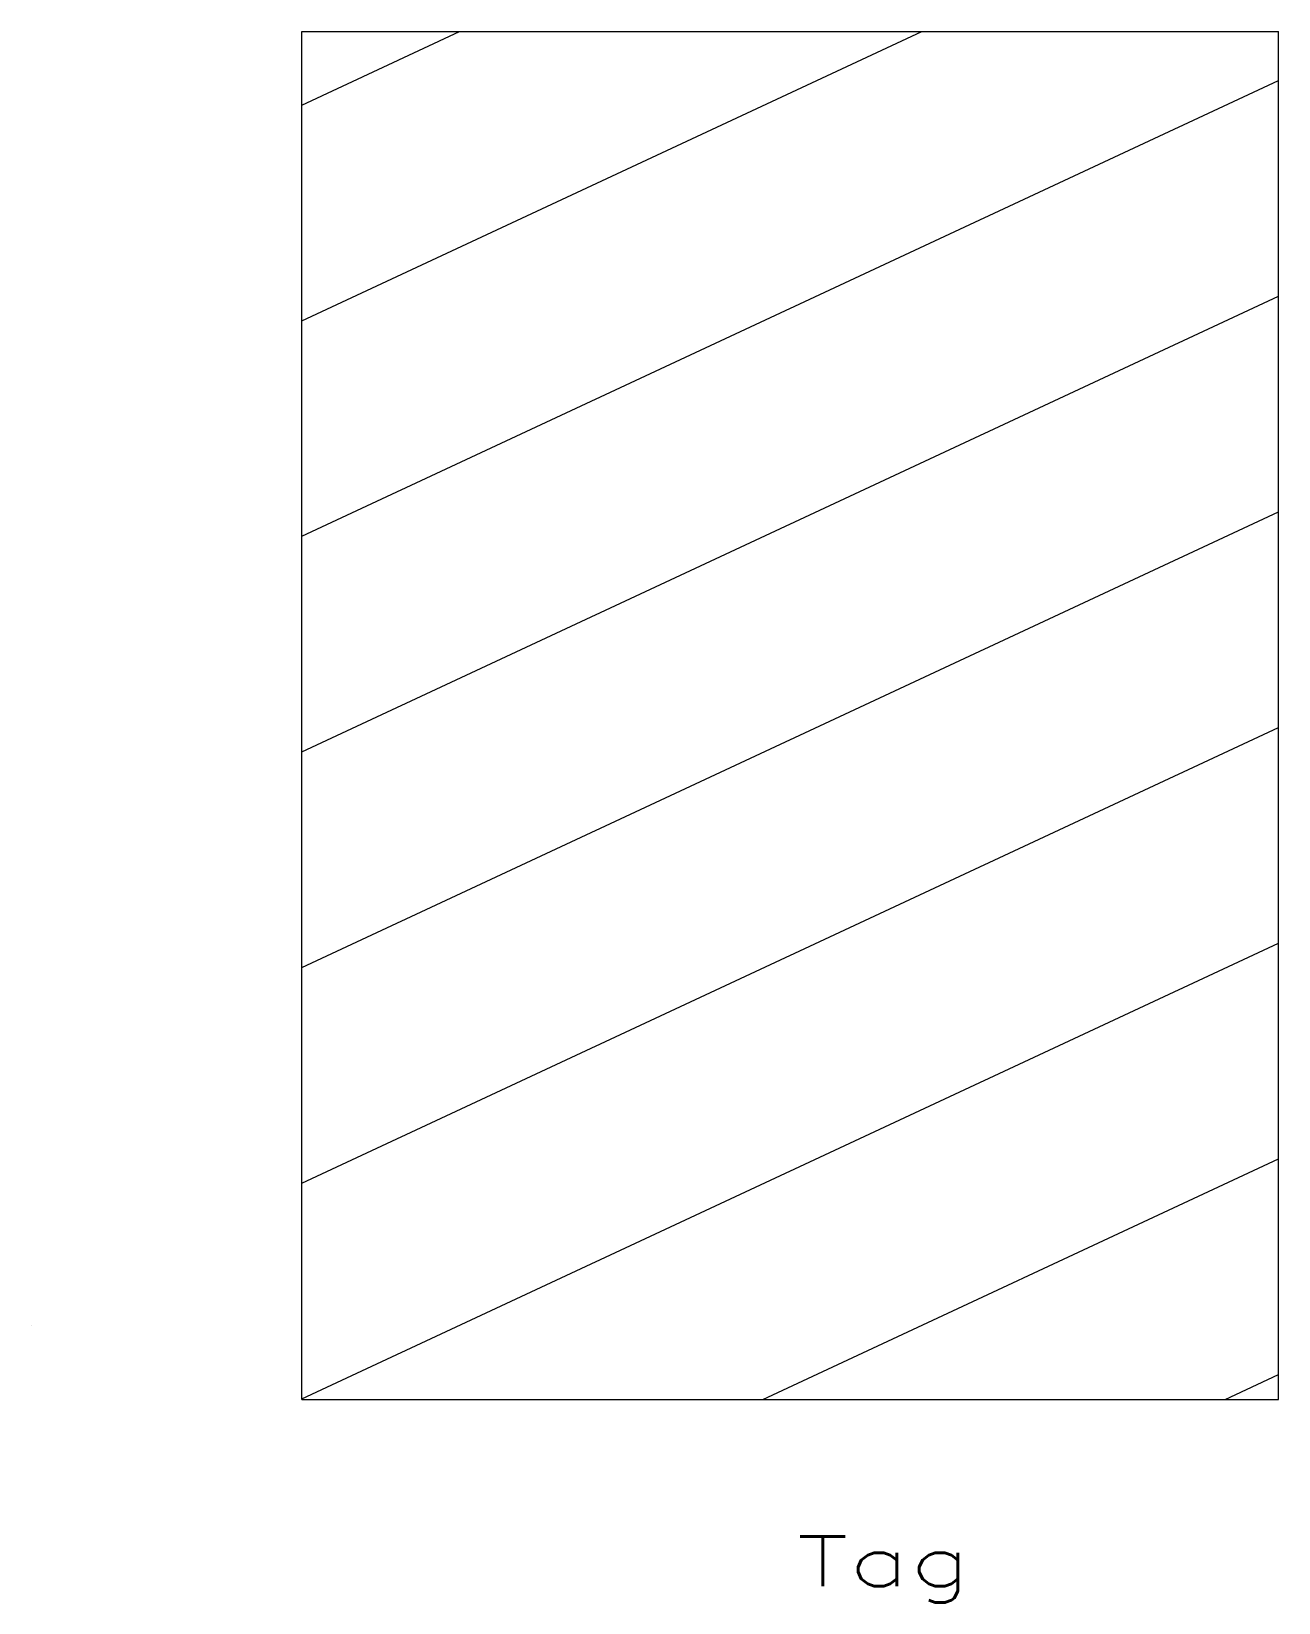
# Model space of a CAD drawing. Header units: inches. Extents: x -16.4 to 9.1, y -18.1 to 14.
import ezdxf
from ezdxf.enums import TextEntityAlignment as Align

# ---------------------------------------------------------------- set-up
doc = ezdxf.new("R2010")
doc.units = ezdxf.units.IN
doc.header["$MEASUREMENT"] = 0
doc.layers.get('0').update_dxf_attribs({"lineweight": 0})
doc.styles.get("Standard").update_dxf_attribs({"font": 'TXT.SHX'})

msp = doc.modelspace()

# ---------------------------------------------------------------- linework, layer by layer
at = {"linetype": 'Continuous'}
for p, q in [((-10.861, -13.976), (-10.861, 14.024)), ((-10.861, 14.024), (9.139, 14.024)), ((-10.861, 12.517), (-7.63, 14.024)), ((-10.861, 8.103), (1.835, 14.024)), ((9.139, -13.976), (9.139, 14.024)), ((-10.861, 3.69), (9.139, 13.016)), ((-10.861, -0.724), (9.139, 8.602)), ((-10.861, -5.137), (9.139, 4.189)), ((-10.861, -9.551), (9.139, -0.225)), ((-10.861, -13.964), (9.139, -4.638)), ((-1.422, -13.976), (9.139, -9.052)), ((-16.396, -12.466), (-16.396, -12.466)), ((8.043, -13.976), (9.139, -13.465)), ((-10.861, -13.976), (9.139, -13.976))]:
    msp.add_line(p, q, dxfattribs=at)

# ---------------------------------------------------------------- texts
at = {"color": 7, "linetype": 'Continuous', "width": 1.361111}
msp.add_text('Tag', height=1.016, dxfattribs=at).set_placement((-0.722, -17.796), (2.834, -17.796), align=Align.FIT)

doc.saveas('drawing.dxf')
